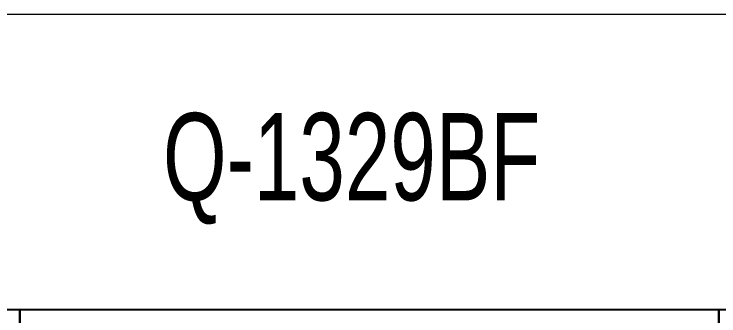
# Model space of a CAD drawing. Extents: x -85320 to 1679916, y -1321939 to 627.
# Drawn here: x 1201252 to 1261140, y -1076480 to -1050835 of the extents above; entities that cross this region are included whole.
import ezdxf

# ---------------------------------------------------------------- set-up
doc = ezdxf.new("R2010")
doc.units = 0
doc.header["$LTSCALE"] = 1000
doc.layers.add('图框文字', color=7, linetype='Continuous')
doc.layers.add('打印线框', color=7, linetype='Continuous')
doc.layers.add('预制墙墙身水平筋', color=130, linetype='Continuous', lineweight=18)
doc.styles.add('中西文等高字体', font='hztxt_e.shx', dxfattribs={"width": 0.7, "bigfont": 'hbhz.shx'})

msp = doc.modelspace()

# ---------------------------------------------------------------- linework, layer by layer
at = {"layer": '打印线框', "color": 1}
for points in [[(1142339.776, -1117942.171), (1142339.776, -1075942.171), (1201739.776, -1075942.171), (1201739.776, -1117942.171)], [(1201739.775, -1117942.171), (1201739.775, -1075942.171), (1261139.775, -1075942.171), (1261139.775, -1117942.171)], [(1261139.774, -1117942.172), (1261139.774, -1075942.172), (1320539.774, -1075942.172), (1320539.774, -1117942.172)]]:
    msp.add_lwpolyline(points, close=True, dxfattribs=at)
at = {"layer": '预制墙墙身水平筋', "color": 4}
msp.add_lwpolyline([(993126.888, -1050834.805), (1679915.705, -1050834.805), (1679915.705, -1211112.227), (993126.888, -1211112.227)], close=True, dxfattribs=at)

# ---------------------------------------------------------------- texts
at = {"layer": '图框文字', "color": 2, "style": '中西文等高字体', "width": 0.7}
msp.add_text('Q-1329BF', height=7425, dxfattribs=at).set_placement((1213902.832, -1066667.049))

doc.saveas('drawing.dxf')
